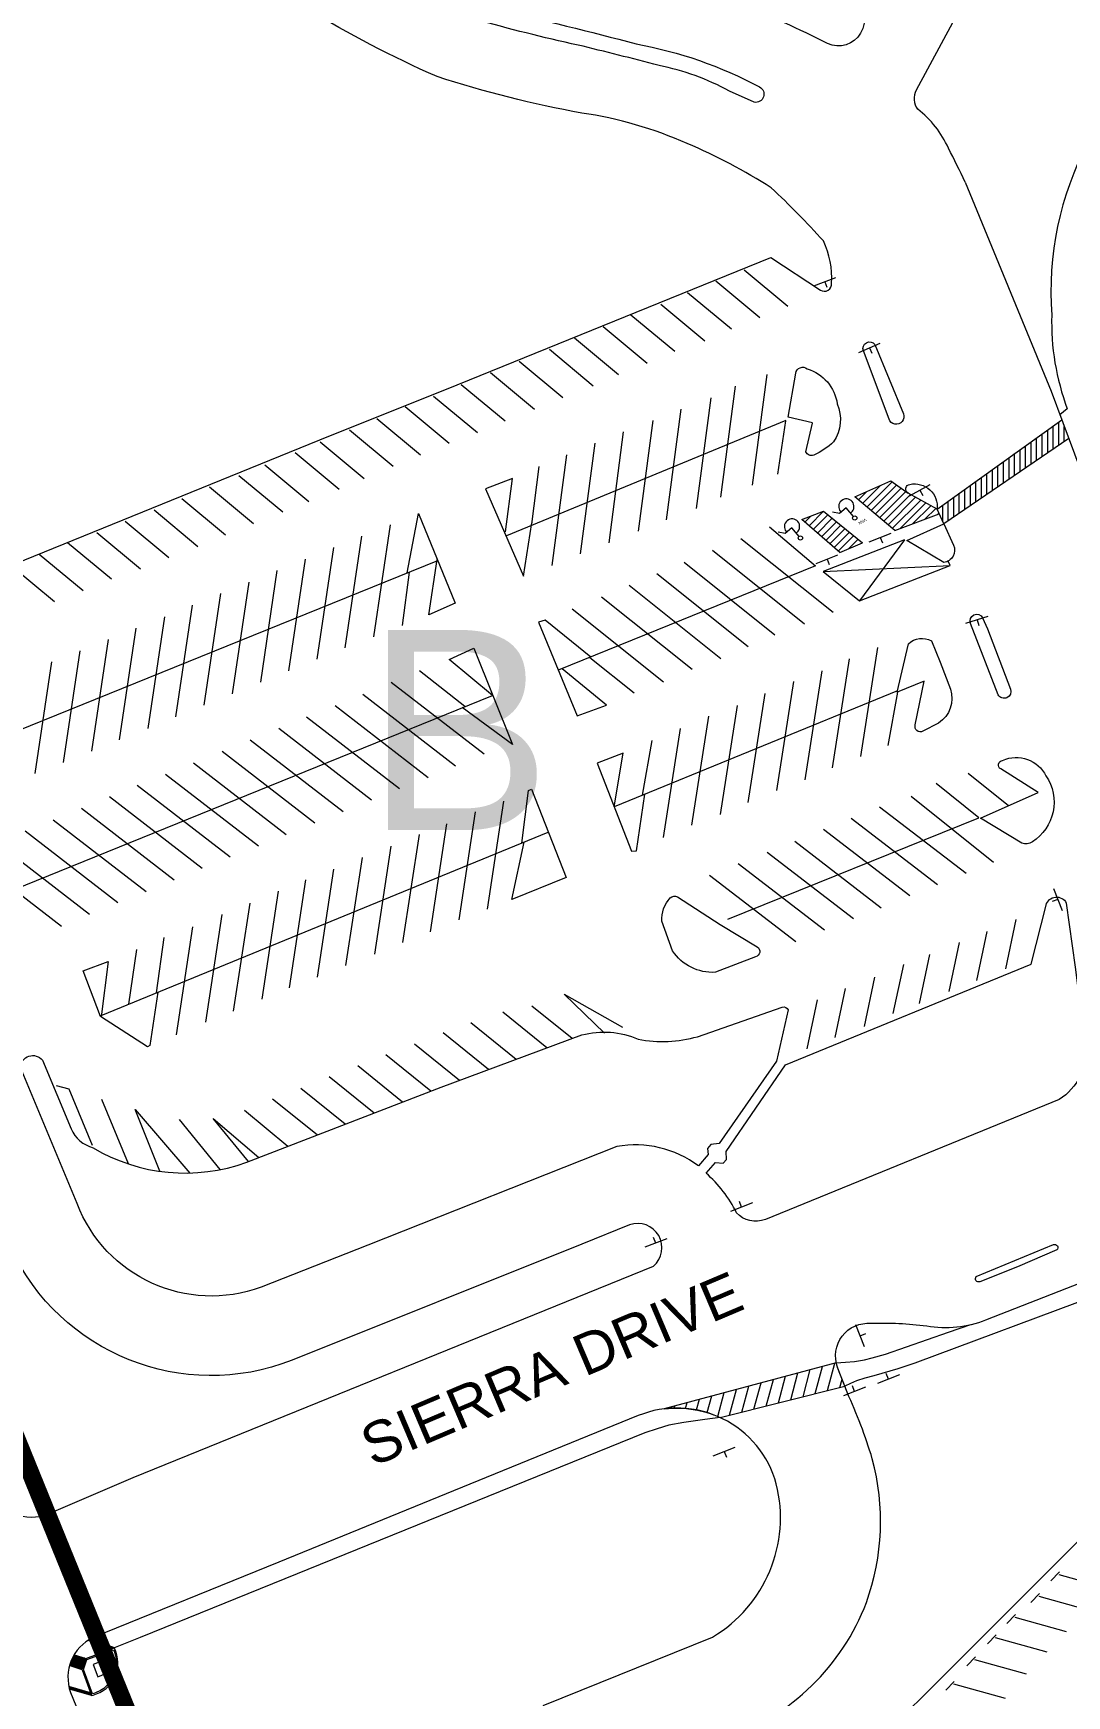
# Model space of a CAD drawing. Header units: feet. Extents: x 6763715 to 6770513, y 1886699 to 1891873.
# Drawn here: x 6764494 to 6764845, y 1889253 to 1889818 of the extents above; entities that cross this region are included whole.
import ezdxf

# ---------------------------------------------------------------- set-up
doc = ezdxf.new("R2010")
doc.units = ezdxf.units.FT
doc.header["$LTSCALE"] = 48
doc.header["$MEASUREMENT"] = 0
doc.linetypes.add('PHANTOM2', pattern=[1.25, 0.625, -0.125, 0.125, -0.125, 0.125, -0.125])
doc.layers.get('0').update_dxf_attribs({"lineweight": 0})
for name, color, linetype, lineweight in [('C-PKNG-IDEN', 7, 'Continuous', 0), ('C-PKNG-STRP', 3, 'Continuous', 0), ('C-PROP', 7, 'PHANTOM2', 0), ('C-ROAD', 5, 'Continuous', 0), ('Crosswalk_Stripping', 3, 'Continuous', 0), ('Handicap signs', 5, 'Continuous', 0), ('L-SITE-WALK', 6, 'Continuous', 0)]:
    doc.layers.add(name, color=color, linetype=linetype, lineweight=lineweight)
doc.layers.add('C-ROAD-IDEN', color=7, linetype='Continuous')
doc.styles.add('Campus_Base_Map_NEW$0$Site Plan$0$ARIAL3', font='arial.ttf', dxfattribs={"height": 100})
doc.styles.add('Campus_Base_Map_NEW$0$STANDARD', font='arial.ttf', dxfattribs={"height": 3.8})
doc.styles.get("Standard").update_dxf_attribs({"font": 'arial.ttf'})
pattern_1 = [(45, (-9e-11, 0), (-1.3258252147, 1.3258252147), [])]

# ---------------------------------------------------------------- blocks, each defined once
blk = doc.blocks.new('Campus_Base_Map_NEW$0$S1')
for points in [[(-0.083, 0), (0.083, 0)], [(0, 0), (0, -0.042)]]:
    blk.add_lwpolyline(points)

msp = doc.modelspace()

# ---------------------------------------------------------------- hatches: boundary and pattern name
at = {"layer": 'C-PKNG-STRP'}
h = msp.add_hatch(dxfattribs=at)
h.set_pattern_fill('ANSI31', color=256, scale=30, angle=30)
h.set_pattern_definition([(75, (-0.0367, 0.057), (-3.6222218486, 0.9705714191), [])])
h.paths.add_polyline_path([(6764769.86, 1889358.51), (6764769.28, 1889360.03), (6764768.62, 1889361.74), (6764767.85, 1889363.75), (6764767.38, 1889364.97), (6764766.95, 1889366.47), (6764708.51, 1889350.87), (6764711.6, 1889351.06), (6764715.32, 1889351.05), (6764719.83, 1889350.42), (6764722.72, 1889349.67), (6764724.49, 1889349.15), (6764726.05, 1889348.49), (6764727.6, 1889347.83)])
at = {"layer": 'Crosswalk_Stripping'}
h = msp.add_hatch(dxfattribs=at)
h.set_pattern_fill('ANSI31', color=256, scale=15, angle=45, style=0)
h.set_pattern_definition([(90, (-9e-11, 0), (-1.875, 4e-16), [])])
h.paths.add_polyline_path([(6764845.93, 1889680.28), (6764843.53, 1889686.72), (6764801.22, 1889656.3), (6764803.55, 1889651.31)])
h = msp.add_hatch(dxfattribs=at)
h.set_pattern_fill('ANSI31', color=256, scale=15, style=0)
h.set_pattern_definition(pattern_1)
h.paths.add_polyline_path([(6764791.36, 1889661.81, -0.05343), (6764791.09, 1889662), (6764785.55, 1889665.92), (6764773.25, 1889660.54), (6764786.85, 1889649.06), (6764801.95, 1889654.73), (6764801.22, 1889656.3)])
h = msp.add_hatch(dxfattribs=at)
h.set_pattern_fill('ANSI31', color=256, scale=15, style=0)
h.set_pattern_definition(pattern_1)
h.paths.add_polyline_path([(6764762.68, 1889655.65), (6764755.34, 1889652.77), (6764768.14, 1889641.61), (6764775.94, 1889644.93)])
at = {"layer": 'L-SITE-WALK'}
h = msp.add_hatch(dxfattribs=at)
h.set_pattern_fill('HEX', color=256)
h.set_pattern_definition([(0, (-6586.7773, 389.56273), (-1e-17, 0.216506350946), [0.125, -0.25]), (120, (-6586.7773, 389.56273), (-0.1875, -0.108253175473), [0.125, -0.25]), (60, (-6586.6523, 389.56273), (-0.1875, 0.108253175473), [0.125, -0.25])])
h.paths.add_polyline_path([(6764506.86, 1889263.6), (6764507.08, 1889264.33), (6764507.4, 1889265.22), (6764507.75, 1889266.04), (6764508.09, 1889266.72), (6764508.41, 1889267.3), (6764512.21, 1889266.04), (6764510.95, 1889262.24)])

# ---------------------------------------------------------------- linework, layer by layer
at = {"layer": 'C-PKNG-STRP'}
for p, q in [((6764773.25, 1889660.54), (6764785.55, 1889665.92)), ((6764785.55, 1889665.92), (6764791.36, 1889661.81)), ((6764755.34, 1889652.77), (6764762.68, 1889655.65)), ((6764762.68, 1889655.65), (6764775.94, 1889644.93)), ((6764786.85, 1889649.06), (6764773.25, 1889660.54)), ((6764768.14, 1889641.61), (6764755.34, 1889652.77)), ((6764786.85, 1889649.06), (6764801.95, 1889654.73)), ((6764768.14, 1889641.61), (6764775.94, 1889644.93)), ((6764790.16, 1889645.95), (6764774.89, 1889625.19)), ((6764762.48, 1889635.11), (6764805.68, 1889637.25))]:
    msp.add_line(p, q, dxfattribs=at)
for points in [[(6764735.67, 1889737.6), (6764750.55, 1889725.22)], [(6764716.51, 1889729.94), (6764731.39, 1889717.57)], [(6764726.11, 1889733.82), (6764740.99, 1889721.44)], [(6764707.45, 1889725.93), (6764722.33, 1889713.55)], [(6764687.89, 1889718.31), (6764702.77, 1889705.93)], [(6764697.29, 1889722.33), (6764712.18, 1889709.96)], [(6764678.14, 1889714.48), (6764693.02, 1889702.1)], [(6764659.28, 1889706.63), (6764674.16, 1889694.25)], [(6764669.58, 1889710.62), (6764684.46, 1889698.24)], [(6764649.62, 1889702.7), (6764664.51, 1889690.32)], [(6764738.5, 1889664.51), (6764743.47, 1889702.12)], [(6764639.68, 1889698.71), (6764654.56, 1889686.33)], [(6764727.81, 1889660.46), (6764732.77, 1889698.07)], [(6764620.66, 1889691.16), (6764635.54, 1889678.78)], [(6764630.27, 1889694.74), (6764645.15, 1889682.36)], [(6764709.34, 1889652.72), (6764714.31, 1889690.33)], [(6764719.55, 1889656.51), (6764724.51, 1889694.12)], [(6764611.01, 1889687.13), (6764625.89, 1889674.75)], [(6764655.11, 1889647.4), (6764749.96, 1889686.56)], [(6764699.84, 1889648.84), (6764704.8, 1889686.45)], [(6764749.76, 1889686.31), (6764747.07, 1889668.27)], [(6764591.8, 1889679.17), (6764606.69, 1889666.79)], [(6764601.7, 1889683.3), (6764616.58, 1889670.92)], [(6764680.18, 1889641.12), (6764685.15, 1889678.73)], [(6764689.84, 1889644.95), (6764694.8, 1889682.56)], [(6764583.34, 1889675.56), (6764598.22, 1889663.18)], [(6764670.58, 1889637.19), (6764675.54, 1889674.8)], [(6764564.18, 1889667.81), (6764579.06, 1889655.43)], [(6764572.99, 1889671.37), (6764587.88, 1889658.99)], [(6764663.67, 1889651.21), (6764666.14, 1889670.83)], [(6764554.23, 1889663.87), (6764569.11, 1889651.49)], [(6764654.64, 1889648.63), (6764657.04, 1889666.71), (6764647.92, 1889663.19), (6764660.77, 1889633.61), (6764663.66, 1889651.7)], [(6764535.42, 1889656.07), (6764550.3, 1889643.69)], [(6764544.77, 1889659.99), (6764559.65, 1889647.61)], [(6764525.56, 1889652.28), (6764540.44, 1889639.91)], [(6764615.55, 1889650.96), (6764609.91, 1889613.02)], [(6764621.33, 1889634.72), (6764625.11, 1889654.85), (6764637.65, 1889624.37), (6764628.7, 1889620.45), (6764631.54, 1889639.22)], [(6764744.27, 1889650.39), (6764759.88, 1889637.09), (6764672.61, 1889601.61)], [(6764506.04, 1889645.02), (6764520.92, 1889632.64)], [(6764515.96, 1889648.45), (6764530.84, 1889636.08)], [(6764605.8, 1889647.19), (6764600.17, 1889609.25)], [(6764734.63, 1889646.38), (6764765.89, 1889621.39)], [(6764790.16, 1889645.95), (6764762.48, 1889635.11)], [(6764790.16, 1889645.95), (6764762.48, 1889635.11)], [(6764448.68, 1889564.81), (6764631.67, 1889638.9)], [(6764496.41, 1889641.09), (6764511.36, 1889628.66)], [(6764586.67, 1889639.36), (6764581.04, 1889601.43)], [(6764596.28, 1889643.35), (6764590.65, 1889605.41)], [(6764725.02, 1889642.37), (6764756.19, 1889617.45)], [(6764774.89, 1889625.19), (6764805.68, 1889637.25), (6764804.94, 1889638.7)], [(6764774.89, 1889625.19), (6764805.68, 1889637.25), (6764804.94, 1889638.7)], [(6764486.87, 1889637.21), (6764501.57, 1889624.98)], [(6764577.11, 1889635.52), (6764571.47, 1889597.58)], [(6764621.99, 1889634.98), (6764619.57, 1889616.82)], [(6764706.06, 1889634.46), (6764737.02, 1889609.71)], [(6764715.32, 1889638.32), (6764746.15, 1889613.68)], [(6764762.48, 1889635.11), (6764774.89, 1889625.19)], [(6764557.93, 1889627.73), (6764552.3, 1889589.79)], [(6764567.54, 1889631.54), (6764561.91, 1889593.6)], [(6764696.64, 1889630.53), (6764727.76, 1889605.65)], [(6764548.32, 1889623.75), (6764542.69, 1889585.81)], [(6764677.38, 1889622.5), (6764708.37, 1889597.73)], [(6764687.24, 1889626.61), (6764718.06, 1889601.97)], [(6764538.93, 1889619.82), (6764533.3, 1889581.88)], [(6764683.63, 1889606.09), (6764668.15, 1889618.65), (6764665.88, 1889617.95), (6764678.97, 1889586.17), (6764688.98, 1889589.81), (6764673.94, 1889602.15)], [(6764519.76, 1889612.08), (6764514.12, 1889574.14)], [(6764529.24, 1889615.92), (6764523.6, 1889577.99)], [(6764467.78, 1889519), (6764650.29, 1889593.11), (6764635.54, 1889605.28), (6764643.97, 1889609.11), (6764657.11, 1889576.46), (6764640, 1889588.93)], [(6764510.19, 1889608.27), (6764504.56, 1889570.33)], [(6764683.33, 1889605.97), (6764698.41, 1889593.92)], [(6764771.38, 1889605.55), (6764765.6, 1889568.53)], [(6764780.99, 1889609.35), (6764775.21, 1889572.33)], [(6764500.53, 1889604.51), (6764494.9, 1889566.57)], [(6764640.9, 1889589.29), (6764625.45, 1889601.43)], [(6764762.08, 1889601.44), (6764756.3, 1889564.42)], [(6764606.23, 1889593.55), (6764637.75, 1889569.19)], [(6764615.92, 1889597.58), (6764647.45, 1889573.22)], [(6764787.74, 1889594.63), (6764691.62, 1889555.25)], [(6764742.78, 1889593.7), (6764737, 1889556.68)], [(6764752.47, 1889597.77), (6764746.69, 1889560.75)], [(6764787.76, 1889594.17), (6764784.52, 1889576.09)], [(6764596.88, 1889589.62), (6764628.41, 1889565.26)], [(6764733.3, 1889589.68), (6764727.52, 1889552.65)], [(6764587.14, 1889585.81), (6764618.67, 1889561.45)], [(6764723.6, 1889586.04), (6764717.82, 1889549.02)], [(6764568.05, 1889577.99), (6764599.58, 1889553.63)], [(6764577.71, 1889581.97), (6764609.23, 1889557.61)], [(6764701.2, 1889559.18), (6764704.43, 1889577.73)], [(6764713.95, 1889581.84), (6764708.17, 1889544.82)], [(6764558.49, 1889574.14), (6764590.01, 1889549.78)], [(6764691.64, 1889555.21), (6764694.65, 1889573.53), (6764685.87, 1889570.05), (6764697.48, 1889540.17), (6764699.18, 1889540.33), (6764701.98, 1889559.5)], [(6764539.27, 1889566.39), (6764570.79, 1889542.03)], [(6764548.75, 1889570.24), (6764580.27, 1889545.88)], [(6764825.41, 1889555.6), (6764811.71, 1889566.58)], [(6764529.7, 1889562.59), (6764561.23, 1889538.23)], [(6764660.19, 1889542.91), (6764662.47, 1889560.83), (6764663.47, 1889561.2), (6764675.3, 1889531.23), (6764656.87, 1889523.77), (6764661.03, 1889543.25)], [(6764730.12, 1889517.05), (6764815.35, 1889551.54), (6764800.95, 1889563.15)], [(6764510.74, 1889554.76), (6764542.27, 1889530.41)], [(6764520.22, 1889558.79), (6764551.75, 1889534.43)], [(6764654.04, 1889557.18), (6764648.47, 1889520.51)], [(6764781.69, 1889555.28), (6764811.04, 1889532.72)], [(6764820.39, 1889536.3), (6764792.45, 1889558.71)], [(6764501.13, 1889550.87), (6764532.66, 1889526.51)], [(6764634.65, 1889549.43), (6764629.08, 1889512.76)], [(6764644.43, 1889553.59), (6764638.86, 1889516.92)], [(6764771.99, 1889551.43), (6764801.34, 1889528.87)], [(6764481.96, 1889543.13), (6764513.48, 1889518.77)], [(6764491.61, 1889547.11), (6764523.14, 1889522.75)], [(6764517.46, 1889484.43), (6764669.23, 1889546.61)], [(6764625.34, 1889545.85), (6764619.77, 1889509.18)], [(6764752.86, 1889543.56), (6764782.21, 1889521)], [(6764762.64, 1889547.67), (6764791.99, 1889525.11)], [(6764472.4, 1889539.06), (6764503.92, 1889514.7)], [(6764605.99, 1889538.06), (6764600.42, 1889501.39)], [(6764615.77, 1889541.91), (6764610.2, 1889505.25)], [(6764743.47, 1889539.84), (6764772.82, 1889517.28)], [(6764596.34, 1889534.04), (6764590.77, 1889497.37)], [(6764723.94, 1889532.09), (6764753.29, 1889509.54)], [(6764733.64, 1889535.99), (6764762.99, 1889513.43)], [(6764577.55, 1889526.65), (6764571.98, 1889489.98)], [(6764586.81, 1889530.45), (6764581.24, 1889493.78)], [(6764567.85, 1889522.58), (6764562.29, 1889485.91)], [(6764548.46, 1889514.53), (6764542.9, 1889477.86)], [(6764558.37, 1889518.73), (6764552.81, 1889482.07)], [(6764824.53, 1889500.29), (6764828.09, 1889516.95)], [(6764536.23, 1889492.12), (6764538.81, 1889510.86)], [(6764805.31, 1889492.5), (6764808.87, 1889509.16)], [(6764814.66, 1889496.3), (6764818.22, 1889512.96)], [(6764526.83, 1889488.26), (6764529.59, 1889506.79)], [(6764795.23, 1889488.47), (6764798.78, 1889505.13)], [(6764536.63, 1889492.28), (6764533.98, 1889474.2), (6764533.16, 1889473.75), (6764517.25, 1889484.06), (6764511.29, 1889499.51), (6764519.77, 1889502.68), (6764517.4, 1889483.97)], [(6764786.31, 1889485.03), (6764789.87, 1889501.69)], [(6764766.57, 1889476.88), (6764770.13, 1889493.54)], [(6764776.58, 1889480.69), (6764780.13, 1889497.36)], [(6764677.35, 1889476.55), (6764663.68, 1889487.58)], [(6764688.33, 1889478.34), (6764674.6, 1889491.59), (6764694.47, 1889480.42)], [(6764757.05, 1889473.03), (6764760.61, 1889489.69)], [(6764658.26, 1889469.47), (6764642.89, 1889481.87)], [(6764668.75, 1889473.36), (6764653.74, 1889485.48)], [(6764648.96, 1889466.02), (6764633.54, 1889478.46)], [(6764629.37, 1889458.7), (6764614.1, 1889471.02)], [(6764639.06, 1889462.34), (6764623.75, 1889474.7)], [(6764619.77, 1889454.99), (6764604.57, 1889467.26)], [(6764502.17, 1889460.59), (6764506.43, 1889459.48), (6764514.35, 1889440.35)], [(6764600.25, 1889447.47), (6764585.26, 1889459.56)], [(6764610.06, 1889451.25), (6764594.83, 1889463.54)], [(6764526.74, 1889433.97), (6764517.71, 1889455.87)], [(6764537.35, 1889431.48), (6764528.94, 1889452.43), (6764547.57, 1889430.9)], [(6764590.77, 1889443.81), (6764575.65, 1889456.02)], [(6764557.79, 1889432.05), (6764544.02, 1889449.02)], [(6764567.48, 1889434.83), (6764555.4, 1889449.36), (6764570.97, 1889436.18)], [(6764580.77, 1889439.96), (6764566.13, 1889452.13)], [(6764727.6, 1889347.83), (6764727.6, 1889347.83), (6764769.86, 1889358.51), (6764769.28, 1889360.03), (6764768.62, 1889361.74), (6764767.85, 1889363.75), (6764767.38, 1889364.97), (6764766.95, 1889366.47), (6764708.51, 1889350.87), (6764711.6, 1889351.06), (6764715.32, 1889351.05), (6764719.83, 1889350.42), (6764722.72, 1889349.67), (6764724.49, 1889349.15), (6764725.28, 1889348.81)], [(6764839.87, 1889292.41), (6764842.79, 1889295.44)], [(6764842.5, 1889294.55), (6764860.02, 1889289.7)], [(6764833.08, 1889285.06), (6764836.01, 1889288.09)], [(6764835.71, 1889287.21), (6764853.23, 1889282.35)], [(6764824.93, 1889277.91), (6764827.86, 1889280.94)], [(6764827.56, 1889280.06), (6764845.08, 1889275.2)], [(6764818.31, 1889271.05), (6764821.23, 1889274.08)], [(6764820.94, 1889273.19), (6764838.46, 1889268.34)], [(6764811.3, 1889263.52), (6764814.23, 1889266.55)], [(6764813.94, 1889265.67), (6764831.45, 1889260.81)], [(6764804.14, 1889255.25), (6764807.06, 1889258.28)], [(6764806.77, 1889257.4), (6764824.29, 1889252.54)]]:
    msp.add_lwpolyline(points, dxfattribs=at)
msp.add_lwpolyline([(6764843.53, 1889686.72), (6764845.93, 1889680.28), (6764803.55, 1889651.31), (6764801.22, 1889656.3)], close=True, dxfattribs=at)
at = {"layer": 'C-PROP', "ltscale": 0.02, "const_width": 6, "elevation": -178.8}
msp.add_lwpolyline([(6769012.67, 1888295.37, 0.136105), (6767938.83, 1887977.76, -0.282387), (6765535.01, 1887963.21), (6765125.2, 1887960.53), (6765008.26, 1888061.18), (6763829.05, 1890965.33), (6763828.78, 1890985.96), (6763983.43, 1891051.43), (6764153.83, 1890819.55), (6764199.85, 1890842), (6764151.8, 1891122.84, -0.016472), (6764351.86, 1891197.56, -0.000343), (6765614.04, 1891619.04, -0.151573), (6766084.72, 1891639.02, -0.00004), (6767109.8, 1891365.37), (6767424.22, 1891242.17)], format="xyb", dxfattribs=at)
at = {"layer": 'C-ROAD', "lineweight": 0}
for p, q in [((6764817.55, 1889842.08), (6764794.13, 1889798.62)), ((6764810.69, 1889767.33), (6764839.91, 1889696.46)), ((6764839.91, 1889696.46), (6764855.76, 1889653.88)), ((6764723.22, 1889439.28), (6764723.44, 1889437.14)), ((6764723.22, 1889439.28), (6764723.44, 1889437.14))]:
    msp.add_line(p, q, dxfattribs=at)
at = {"layer": 'C-ROAD'}
for points in [[(6764610.87, 1889951.71, 0.076463), (6764654.41, 1889913.09, 0.051607), (6764689.93, 1889894.17, 0.030349), (6764732.65, 1889880.13, 0.131044), (6764733.96, 1889864.85, 0.148895), (6764753.16, 1889847.28, -0.128317), (6764773.32, 1889831.21, -0.341007), (6764775.24, 1889817.94, -0.384688), (6764764.04, 1889814.48, 0.021456), (6764734.4, 1889827.86, 0.061337), (6764692.16, 1889840.03, -0.042914), (6764646.06, 1889851.97, -0.073278), (6764598.88, 1889879.93, -0.045071), (6764564.13, 1889916, -0.063577), (6764538.29, 1889959.07, -0.030833), (6764519.84, 1890006.81, -0.336671), (6764527.43, 1890023.86, -0.02647), (6764541.45, 1890030.17, -0.038951), (6764563.36, 1890034.86, -0.028739), (6764585.04, 1890033.78, -0.654354), (6764587.01, 1890027.51), (6764571.62, 1890022.12, 0.070033), (6764584.37, 1889990.1, 0.045927)], [(6764803.55, 1889651.31), (6764806.83, 1889644.15, -0.488761), (6764803.52, 1889638.22), (6764790.95, 1889645.7)], [(6764803.55, 1889651.31), (6764806.83, 1889644.15, -0.488761), (6764803.52, 1889638.22), (6764790.95, 1889645.7)], [(6764818.28, 1889615.71), (6764826.13, 1889595.26, -0.933907), (6764821.92, 1889593.31), (6764812.56, 1889617.53, -0.936843), (6764816.68, 1889619.45)], [(6764802.24, 1889604.34), (6764805.73, 1889595.21, -0.338492), (6764801.73, 1889583.71), (6764796.39, 1889580.9, -0.675481), (6764793.81, 1889583.08), (6764796.87, 1889597.98), (6764787.7, 1889594.14), (6764791.48, 1889610.59, -0.324426), (6764799.3, 1889611.65)], [(6764815.96, 1889551.42), (6764835.56, 1889560.09), (6764822.81, 1889568.1, -0.704056), (6764823.45, 1889571.04, -0.400567), (6764838.18, 1889565.74, -0.421427), (6764833.58, 1889543.37, -0.225439), (6764830, 1889542.91)], [(6764727.53, 1889515.3), (6764740.14, 1889507.68, -0.678398), (6764739.59, 1889504.34), (6764725.93, 1889499.07, -0.266611), (6764711.39, 1889506.34), (6764707.76, 1889516.39, -0.207369), (6764710.64, 1889524.33, -0.34893), (6764713.08, 1889524.68)], [(6764848.13, 1889500.79), (6764851.49, 1889474.14, -0.288735), (6764842.66, 1889455.85), (6764742.92, 1889415.15, -0.317984), (6764733.12, 1889417.43, 0.100619), (6764722.76, 1889430.86), (6764726.02, 1889434.51), (6764728.57, 1889434.3), (6764729.69, 1889435.45), (6764729.64, 1889438.21), (6764749.7, 1889467.69), (6764833.09, 1889501.84), (6764838.21, 1889521.86, -0.694277), (6764845.07, 1889522.59)], [(6764666.88, 1889213.53), (6764729.97, 1889239.04, 0.220486), (6764777.2, 1889285.03, 0.153751), (6764779.22, 1889333.85, 0.032814), (6764770.68, 1889356.43), (6764767.42, 1889364.91, -0.547507), (6764778.76, 1889379.87, -0.041224), (6764797.69, 1889378.98, 0.138365), (6764817.8, 1889381.05), (6764884.61, 1889407.2, -0.364814), (6764906.89, 1889398.04), (6764917.97, 1889375.34), (6764914.03, 1889348.29, -0.543625), (6764910.56, 1889346.69), (6764894.23, 1889351), (6764880.35, 1889337.15), (6764808.77, 1889265.58), (6764749.26, 1889206.23), (6764677.87, 1889134.68), (6764682.75, 1889116.06), (6764678.68, 1889113.54, -0.408311), (6764656.15, 1889121.94), (6764641.36, 1889160.87, -0.361019)], [(6764828.56, 1889399.02), (6764815.73, 1889393.97, -0.805665), (6764814.52, 1889395.79), (6764840.69, 1889406.59, -0.833864), (6764841.86, 1889404.77)]]:
    msp.add_lwpolyline(points, format="xyb", close=True, dxfattribs=at)
for points in [[(6764739.13, 1889794.52), (6764730.7, 1889798.32, 0.077014), (6764706.82, 1889806.96, 0.006919), (6764679.31, 1889813.92, -0.015944), (6764644.35, 1889822.72, -0.047609), (6764607.57, 1889839.73, -0.062931), (6764567.08, 1889870.51, -0.04998), (6764534.74, 1889908.42, -0.091649), (6764509.01, 1889955.07, -0.01534), (6764494.67, 1889994.16, -0.922336), (6764499.35, 1889996.15, 0.045788), (6764517.71, 1889947.8, 0.068841), (6764553.46, 1889892.23, 0.078567), (6764606.54, 1889846.36, 0.057864), (6764651.73, 1889826.01, -0.009674), (6764699.07, 1889814.34, -0.077673), (6764740.9, 1889799.73, -0.87267), (6764739.13, 1889794.52, -2.86164)], [(6764484.8, 1889636.37), (6764594.73, 1889681.11), (6764634.64, 1889697.14), (6764744.81, 1889741.74), (6764761.59, 1889730.72, 0.641619), (6764765.36, 1889733.09, 0.1274), (6764762.63, 1889747.43, 0.019046), (6764744.91, 1889765.49, 0.042122), (6764716.38, 1889780.48, 0.067674), (6764680.64, 1889790.85, -0.034483), (6764631.45, 1889803.27, -0.035022), (6764587.39, 1889826.28, -0.064754), (6764539.18, 1889867.44, -0.05204), (6764502.24, 1889918.17, -0.037393), (6764478.77, 1889971.79, -0.037393)], [(6764780.11, 1889712.24), (6764789.75, 1889688.7, -1.043581), (6764784.92, 1889686.95), (6764776.18, 1889710.07, -0.8661), (6764780.11, 1889712.24, 0.073014)], [(6764758.92, 1889685.61), (6764750.68, 1889687.52), (6764753.2, 1889702.48, -0.569424), (6764757.14, 1889704, -0.290568), (6764767.32, 1889692.1, -0.252025), (6764766.06, 1889679.25, -0.092996), (6764759.35, 1889674.69, -0.432176), (6764756.69, 1889675.83), (6764758.87, 1889685.51)], [(6764801.22, 1889656.3), (6764791.36, 1889661.81, -0.739247), (6764792, 1889664.75, -0.511402), (6764801.22, 1889656.3, -0.080157)], [(6764723.44, 1889437.14), (6764720.18, 1889433.32, 0.208955), (6764692.51, 1889439.88), (6764607.93, 1889406.45), (6764571.74, 1889392.14, -0.411796), (6764509.27, 1889420.6), (6764490.1, 1889466.68, -0.707022), (6764497.5, 1889469.22), (6764507.25, 1889445.87, 0.226094), (6764514.67, 1889439.48, 0.225591), (6764566.83, 1889434.58), (6764632.9, 1889460.06), (6764680.63, 1889477.77, -0.172222), (6764699.75, 1889476.31, 0.113666), (6764719.92, 1889477.19), (6764748.65, 1889487.21, -0.401594), (6764750.68, 1889486.28), (6764746.7, 1889468.86), (6764727.27, 1889440.97), (6764724.38, 1889440.62), (6764723.22, 1889439.28)], [(6764478.7, 1889324.58, 0.382995), (6764498.23, 1889314.64), (6764528.26, 1889327.48), (6764704.93, 1889399.28, 0.828676), (6764696.84, 1889413.33), (6764680.58, 1889406.77), (6764582.26, 1889367.32, -0.396551), (6764486.72, 1889405.57)], [(6764667.5, 1889250.02), (6764724.99, 1889273.33, 0.331558), (6764746.62, 1889325.31, 0.449759), (6764699.74, 1889348.52), (6764648.1, 1889327.47), (6764577.78, 1889298.79), (6764514.69, 1889273.15, 0.386283), (6764507.05, 1889254.53), (6764534.1, 1889188.53)]]:
    msp.add_lwpolyline(points, format="xyb", dxfattribs=at)
msp.add_lwpolyline([(6764514.71, 1889263.95), (6764516.33, 1889259.86), (6764520.43, 1889261.48), (6764518.81, 1889265.57)], close=True, dxfattribs=at)
at = {"layer": 'C-ROAD', "lineweight": 0}
for centre, radius, start, end in [((6764799.45, 1889795.75), 6.05, 151.6822, 216.8605), ((6764774.36, 1889765.43), 33.51, 23.7647, 52.8068), ((6764643.79, 1889693.1), 182.66, 23.9779, 28.0284)]:
    msp.add_arc(centre, radius, start, end, dxfattribs=at)
at = {"layer": 'Handicap signs'}
for p, q in [((6764770.36, 1889656.8), (6764768.06, 1889654.87)), ((6764770.36, 1889656.8), (6764768.06, 1889654.87)), ((6764772.8, 1889653.89), (6764770.36, 1889656.8)), ((6764772.8, 1889653.89), (6764770.36, 1889656.8)), ((6764751.92, 1889650.01), (6764749.62, 1889648.08)), ((6764751.92, 1889650.01), (6764749.62, 1889648.08)), ((6764754.36, 1889647.1), (6764751.92, 1889650.01)), ((6764754.36, 1889647.1), (6764751.92, 1889650.01)), ((6764768.06, 1889654.87), (6764765.71, 1889655.32)), ((6764768.06, 1889654.87), (6764765.71, 1889655.32)), ((6764749.62, 1889648.08), (6764747.27, 1889648.53)), ((6764749.62, 1889648.08), (6764747.27, 1889648.53))]:
    msp.add_line(p, q, dxfattribs=at)
for centre in [(6764773.26, 1889653.33), (6764754.82, 1889646.55), (6764754.82, 1889646.55)]:
    msp.add_circle(centre, 0.72, dxfattribs=at)
for centre in [(6764770.4, 1889657.22), (6764770.4, 1889657.22), (6764751.96, 1889650.43), (6764751.96, 1889650.43)]:
    msp.add_arc(centre, 2.6, 309.9742, 219.9742, dxfattribs=at)
at = {"layer": 'L-SITE-WALK', "lineweight": 0}
for p, q in [((6764520.79, 1889269.19), (6764513.01, 1889272.16)), ((6764521.07, 1889269.3), (6764513.21, 1889272.29)), ((6764521.36, 1889269.4), (6764513.42, 1889272.43)), ((6764521.66, 1889269.5), (6764513.64, 1889272.56)), ((6764521.93, 1889269.61), (6764513.86, 1889272.69)), ((6764512.21, 1889266.04), (6764510.95, 1889262.24)), ((6764512.21, 1889266.04), (6764521.93, 1889269.61)), ((6764510.95, 1889262.24), (6764514.21, 1889253.44)), ((6764513.82, 1889254.38), (6764506.47, 1889256.56)), ((6764513.92, 1889254.15), (6764506.52, 1889256.33)), ((6764514.02, 1889253.91), (6764506.57, 1889256.11)), ((6764514.12, 1889253.67), (6764506.63, 1889255.89)), ((6764514.21, 1889253.44), (6764506.69, 1889255.66)), ((6764514.21, 1889253.44), (6764514.68, 1889253.62))]:
    msp.add_line(p, q, dxfattribs=at)
msp.add_lwpolyline([(6764817.14, 1889841.31), (6764868.51, 1889814.11, 0.033083), (6764852.35, 1889780.71, 0.140851), (6764840.13, 1889722.25, 0.097731), (6764845.42, 1889690.43), (6764842.93, 1889688.35)], format="xyb", dxfattribs=at)
for points in [[(6764900.79, 1889404.88), (6764899.02, 1889404.66), (6764896.03, 1889404.16), (6764893.25, 1889403.56), (6764890.64, 1889402.85), (6764888.17, 1889402.06), (6764885.74, 1889401.26), (6764855.59, 1889389.47), (6764793.6, 1889366.29), (6764787.85, 1889364.38), (6764779.73, 1889362), (6764776.64, 1889361.25), (6764773.83, 1889360.29), (6764771.81, 1889359.45), (6764769.88, 1889358.52)], [(6764766.97, 1889366.47), (6764770.07, 1889366.67), (6764773.16, 1889366.93), (6764776.56, 1889367.48), (6764779.21, 1889368.1), (6764783.75, 1889369.43), (6764805.09, 1889376.81), (6764812.61, 1889379.42)], [(6764727.6, 1889347.83), (6764727.6, 1889347.83), (6764722.41, 1889347.17), (6764715.29, 1889346.23), (6764710.18, 1889345.24), (6764706.16, 1889344.08), (6764702.05, 1889342.63), (6764530.67, 1889273.2), (6764522.23, 1889269.79), (6764521.87, 1889269.64)], [(6764506.86, 1889263.6), (6764507.08, 1889264.33), (6764507.4, 1889265.22), (6764507.75, 1889266.04), (6764508.09, 1889266.72), (6764508.41, 1889267.3), (6764512.21, 1889266.04), (6764510.95, 1889262.24), (6764506.86, 1889263.6)], [(6764511.48, 1889262.25), (6764512.61, 1889265.65), (6764521.65, 1889268.98), (6764521.73, 1889268.8), (6764521.98, 1889268.18), (6764522.24, 1889267.36), (6764522.46, 1889266.4), (6764522.61, 1889265.16), (6764522.61, 1889263.88), (6764522.44, 1889262.48), (6764522.18, 1889261.42), (6764521.79, 1889260.34), (6764521.26, 1889259.25), (6764520.78, 1889258.46), (6764520.07, 1889257.53), (6764519.3, 1889256.73), (6764518.32, 1889255.89), (6764517.16, 1889255.14), (6764515.48, 1889254.38), (6764514.89, 1889254.19), (6764514.52, 1889254.05), (6764511.48, 1889262.25)]]:
    msp.add_lwpolyline(points, dxfattribs=at)
msp.add_arc((6764511.92, 1889264.49), 11.21, 284.2119, 26.7757, dxfattribs=at)

# ---------------------------------------------------------------- block references
at = {"layer": 'C-PKNG-STRP'}
for p, xscale, yscale, zscale, rotation in [((6764763.07, 1889733.58), 47.99999999999998, 47.99999999999998, 47.99999999999998, 20.22819586898156), ((6764778.29, 1889711.16), 47.99999999999998, 47.99999999999998, 47.99999999999998, 23.60176299635886), ((6764795.36, 1889662.75), 47.99999999999996, 47.99999999999996, 47.99999999999996, 28.55067719101053), ((6764781.89, 1889646.72), 47.99999999999999, 47.99999999999999, 47.99999999999999, 21.95864673386767), ((6764763.87, 1889639.39), 47.99999999999998, 47.99999999999998, 47.99999999999998, 21.79571042079953), ((6764814.81, 1889618.8), 47.99999999999997, 47.99999999999997, 47.99999999999997, 17.92694295110783), ((6764842.2, 1889523.81), 48, 48, 48, 291.4203626557902), ((6764734.83, 1889419.34), 48.00000000000009, 48.00000000000009, 48.00000000000009, 201.4203626510673), ((6764705.71, 1889407.13), 47.99999999999962, 47.99999999999962, 47.99999999999962, 201.4203626511404), ((6764775.11, 1889375.61), 47.99999999999994, 47.99999999999994, 47.99999999999994, 111.5721793954403), ((6764784.7, 1889360.93), 48.00000000000006, 48.00000000000006, 48.00000000000006, 201.5721794146731), ((6764773.19, 1889356.75), 47.99999999999983, 47.99999999999983, 47.99999999999983, 201.5721794142446), ((6764728.95, 1889336.29), 48, 48, 48, 21.57217941329421), ((6764498.54, 1889316.88), 48.00000000000004, 48.00000000000004, 48.00000000000004, 291.4203626590824), ((6764500.27, 1889318), 47.99999999999999, 47.99999999999999, 47.99999999999999, 291.42036265566)]:
    msp.add_blockref('Campus_Base_Map_NEW$0$S1', p, dxfattribs=dict(at, xscale=xscale, yscale=yscale, zscale=zscale, rotation=rotation))

# ---------------------------------------------------------------- texts
at = {"layer": 'C-PKNG-IDEN', "insert": (6764606.98, 1889615.35), "char_height": 68, "width": 4845.9604, "attachment_point": 1, "rotation": 360, "style": 'Campus_Base_Map_NEW$0$STANDARD'}
msp.add_mtext('B', dxfattribs=at)
at = {"layer": 'C-ROAD-IDEN'}
msp.add_text('SIERRA DRIVE', height=14, rotation=23, dxfattribs=at).set_placement((6764609.54, 1889331.04))
at = {"layer": 'Handicap signs', "insert": (6764775.89, 1889652.13), "char_height": 1, "width": 6.9186, "attachment_point": 5, "rotation": 208.5955, "style": 'Campus_Base_Map_NEW$0$Site Plan$0$ARIAL3'}
msp.add_mtext('VAN', dxfattribs=at)

doc.saveas('drawing.dxf')
